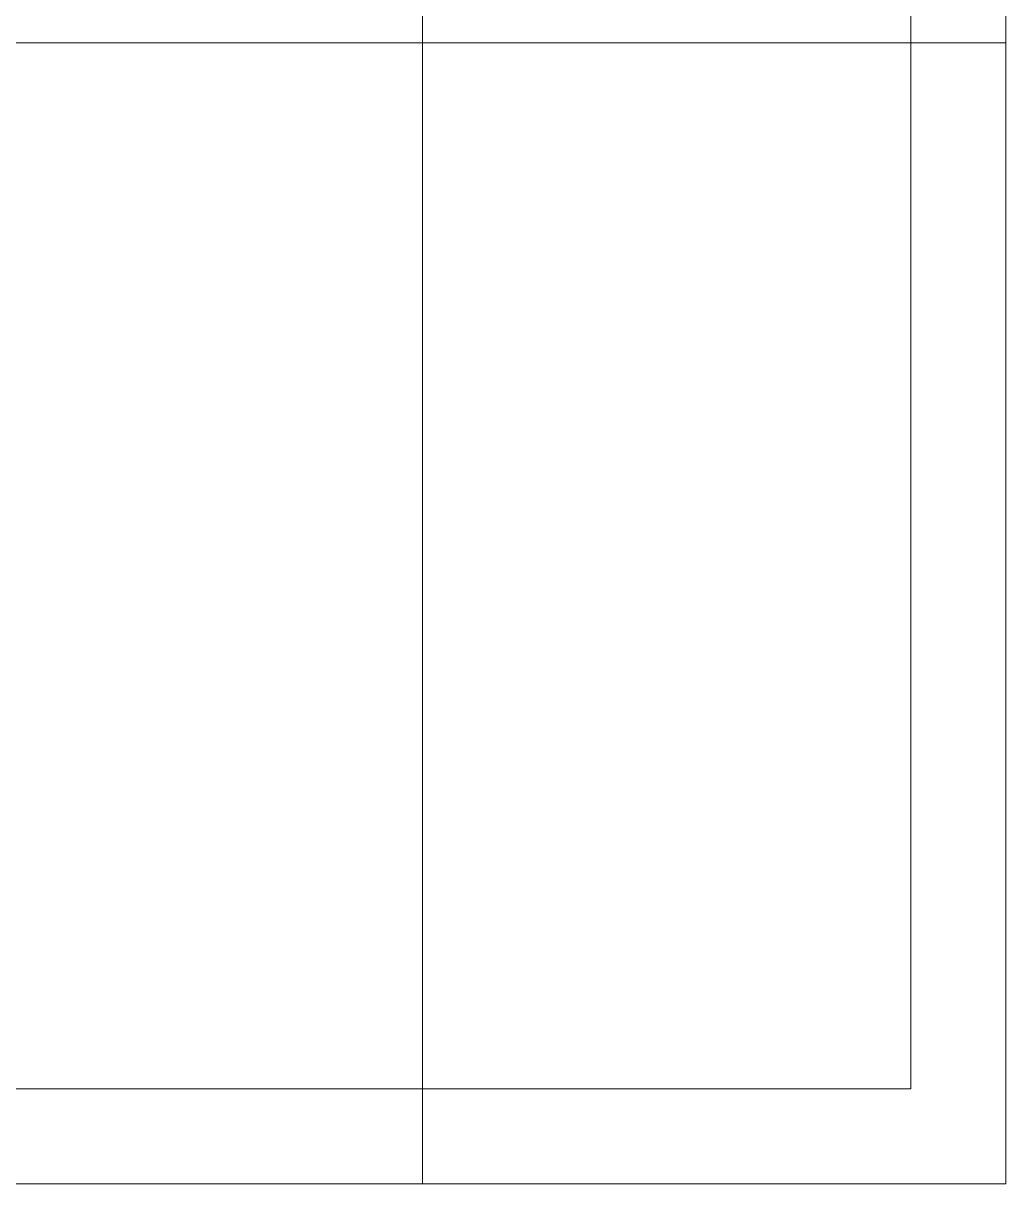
# Model space of a CAD drawing. Header units: millimetres. Extents: x 27531 to 32481, y 14140 to 19587.
# Drawn here: x 28128.1 to 28154, y 15107.87 to 15138.45 of the extents above; entities that cross this region are included whole.
import ezdxf

# ---------------------------------------------------------------- set-up
doc = ezdxf.new("R2010")
doc.units = ezdxf.units.MM
doc.header["$LTSCALE"] = 3
doc.layers.add('Warstwa 1', color=7, linetype='Continuous')

# ---------------------------------------------------------------- blocks, each defined once
blk = doc.blocks.new('qew')
at = {"layer": 'Warstwa 1', "color": 7, "lineweight": 18}
for points in [[(34179.5116, 16795.2417), (34179.5116, 16788.8917)], [(34179.5116, 16795.2417), (34179.5116, 16788.8917)], [(34179.5116, 16795.2417), (34179.5116, 16788.8917)], [(34179.5116, 16795.2417), (34179.5116, 16788.8917)], [(34181.4605, 16788.8917), (34181.4605, 16795.2417)], [(34181.4605, 16788.8917), (34181.4605, 16795.2417)], [(34181.4605, 16795.2417), (34181.4605, 16788.8917)], [(34181.4605, 16795.2417), (34181.4605, 16788.8917)], [(34181.143, 16794.9242), (34181.143, 16789.2092)], [(34181.143, 16794.9242), (34181.143, 16789.2092)], [(34181.143, 16794.9242), (34181.143, 16789.2092)], [(34181.143, 16794.9242), (34181.143, 16789.2092)], [(34175.1105, 16792.7017), (34181.4605, 16792.7017)], [(34175.1105, 16792.7017), (34181.4605, 16792.7017)], [(34175.428, 16792.7017), (34181.143, 16792.7017)], [(34175.428, 16792.7017), (34181.143, 16792.7017)], [(34181.143, 16789.2092), (34175.428, 16789.2092)], [(34181.143, 16789.2092), (34175.428, 16789.2092)], [(34181.143, 16789.2092), (34175.428, 16789.2092)], [(34181.143, 16789.2092), (34175.428, 16789.2092)], [(34181.143, 16789.2092), (34181.143, 16789.2092)], [(34181.143, 16789.2092), (34181.143, 16789.2092)], [(34181.4605, 16788.8917), (34175.1105, 16788.8917)], [(34181.4605, 16788.8917), (34175.1105, 16788.8917)], [(34181.4605, 16788.8917), (34181.4605, 16788.8917)], [(34181.4605, 16788.8917), (34181.4605, 16788.8917)], [(34181.4605, 16788.8917), (34181.4605, 16788.8917)], [(34181.4605, 16788.8917), (34181.4605, 16788.8917)]]:
    blk.add_lwpolyline(points, dxfattribs=at)
for points in [[(34181.4605, 16788.8917), (34181.4605, 16791.0083), (34181.4605, 16793.125), (34181.4605, 16795.2417)], [(34181.4605, 16788.8917), (34181.4605, 16791.0083), (34181.4605, 16793.125), (34181.4605, 16795.2417)], [(34181.4605, 16788.8917), (34181.4605, 16791.0083), (34181.4605, 16793.125), (34181.4605, 16795.2417)], [(34181.4605, 16788.8917), (34181.4605, 16791.0083), (34181.4605, 16793.125), (34181.4605, 16795.2417)], [(34175.1105, 16788.8917), (34177.2272, 16788.8917), (34179.3439, 16788.8917), (34181.4605, 16788.8917)], [(34175.1105, 16788.8917), (34177.2272, 16788.8917), (34179.3439, 16788.8917), (34181.4605, 16788.8917)], [(34175.1105, 16788.8917), (34177.2272, 16788.8917), (34179.3439, 16788.8917), (34181.4605, 16788.8917)], [(34175.1105, 16788.8917), (34177.2272, 16788.8917), (34179.3439, 16788.8917), (34181.4605, 16788.8917)], [(34175.1105, 16788.8917), (34177.2272, 16788.8917), (34179.3439, 16788.8917), (34181.4605, 16788.8917)], [(34175.1105, 16788.8917), (34177.2272, 16788.8917), (34179.3439, 16788.8917), (34181.4605, 16788.8917)]]:
    blk.add_open_spline(points, degree=3, dxfattribs=at)
for points, knots in [([(34181.143, 16792.7017), (34181.143, 16792.7017), (34181.143, 16792.6974), (34181.143, 16792.6884), (34181.143, 16792.679), (34181.143, 16792.668), (34181.143, 16792.6495), (34181.143, 16792.631), (34181.143, 16792.6138), (34181.143, 16792.587), (34181.143, 16792.5607), (34181.143, 16792.5371), (34181.143, 16792.5038), (34181.143, 16792.4712), (34181.143, 16792.4415), (34181.143, 16792.4035), (34181.143, 16792.3662), (34181.143, 16792.3314), (34181.143, 16792.2903), (34181.143, 16792.2501), (34181.143, 16792.2112), (34181.143, 16792.1688), (34181.143, 16792.1273), (34181.143, 16792.086), (34181.143, 16792.0439), (34181.143, 16792.001), (34181.143, 16791.9572), (34181.143, 16791.9155), (34181.143, 16791.8748), (34181.143, 16791.8321), (34181.143, 16791.7942), (34181.143, 16791.7572), (34181.143, 16791.7173), (34181.143, 16791.6846), (34181.143, 16791.6526), (34181.143, 16791.6176), (34181.143, 16791.591), (34181.143, 16791.5651), (34181.143, 16791.5365), (34181.143, 16791.5169), (34181.143, 16791.4976), (34181.143, 16791.4772), (34181.143, 16791.4649), (34181.143, 16791.4526), (34181.143, 16791.4417), (34181.143, 16791.4368), (34181.143, 16791.4316), (34181.143, 16791.4304), (34181.143, 16791.4333), (34181.143, 16791.4365), (34181.143, 16791.4433), (34181.143, 16791.4555), (34181.143, 16791.4682), (34181.143, 16791.4814), (34181.143, 16791.5029), (34181.143, 16791.5243), (34181.143, 16791.5437), (34181.143, 16791.573), (34181.143, 16791.6016), (34181.143, 16791.6274), (34181.143, 16791.6626), (34181.143, 16791.6969), (34181.143, 16791.7285), (34181.143, 16791.7678), (34181.143, 16791.8063), (34181.143, 16791.8427), (34181.143, 16791.8844), (34181.143, 16791.9253), (34181.143, 16791.9651), (34181.143, 16792.0076), (34181.143, 16792.0496), (34181.143, 16792.0918), (34181.143, 16792.1338), (34181.143, 16792.1761), (34181.143, 16792.2198), (34181.143, 16792.2603), (34181.143, 16792.2999), (34181.143, 16792.3419), (34181.143, 16792.3781), (34181.143, 16792.4136), (34181.143, 16792.452), (34181.143, 16792.4827), (34181.143, 16792.5127), (34181.143, 16792.5457), (34181.143, 16792.57), (34181.143, 16792.5937), (34181.143, 16792.6196), (34181.143, 16792.6368), (34181.143, 16792.6537), (34181.143, 16792.671), (34181.143, 16792.6808), (34181.143, 16792.6907), (34181.143, 16792.6982), (34181.143, 16792.7005), (34181.143, 16792.7013), (34181.143, 16792.7017), (34181.143, 16792.7017)], [0, 0, 0, 0, 1, 1, 1, 2, 2, 2, 3, 3, 3, 4, 4, 4, 5, 5, 5, 6, 6, 6, 7, 7, 7, 8, 8, 8, 9, 9, 9, 10, 10, 10, 11, 11, 11, 12, 12, 12, 13, 13, 13, 14, 14, 14, 15, 15, 15, 16, 16, 16, 17, 17, 17, 18, 18, 18, 19, 19, 19, 20, 20, 20, 21, 21, 21, 22, 22, 22, 23, 23, 23, 24, 24, 24, 25, 25, 25, 26, 26, 26, 27, 27, 27, 28, 28, 28, 29, 29, 29, 30, 30, 30, 31, 31, 31, 32, 32, 32, 32]), ([(34181.143, 16792.7017), (34181.143, 16792.7017), (34181.143, 16792.6974), (34181.143, 16792.6884), (34181.143, 16792.679), (34181.143, 16792.668), (34181.143, 16792.6495), (34181.143, 16792.631), (34181.143, 16792.6138), (34181.143, 16792.587), (34181.143, 16792.5607), (34181.143, 16792.5371), (34181.143, 16792.5038), (34181.143, 16792.4712), (34181.143, 16792.4415), (34181.143, 16792.4035), (34181.143, 16792.3662), (34181.143, 16792.3314), (34181.143, 16792.2903), (34181.143, 16792.2501), (34181.143, 16792.2112), (34181.143, 16792.1688), (34181.143, 16792.1273), (34181.143, 16792.086), (34181.143, 16792.0439), (34181.143, 16792.001), (34181.143, 16791.9572), (34181.143, 16791.9155), (34181.143, 16791.8748), (34181.143, 16791.8321), (34181.143, 16791.7942), (34181.143, 16791.7572), (34181.143, 16791.7173), (34181.143, 16791.6846), (34181.143, 16791.6526), (34181.143, 16791.6176), (34181.143, 16791.591), (34181.143, 16791.5651), (34181.143, 16791.5365), (34181.143, 16791.5169), (34181.143, 16791.4976), (34181.143, 16791.4772), (34181.143, 16791.4649), (34181.143, 16791.4526), (34181.143, 16791.4417), (34181.143, 16791.4368), (34181.143, 16791.4316), (34181.143, 16791.4304), (34181.143, 16791.4333), (34181.143, 16791.4365), (34181.143, 16791.4433), (34181.143, 16791.4555), (34181.143, 16791.4682), (34181.143, 16791.4814), (34181.143, 16791.5029), (34181.143, 16791.5243), (34181.143, 16791.5437), (34181.143, 16791.573), (34181.143, 16791.6016), (34181.143, 16791.6274), (34181.143, 16791.6626), (34181.143, 16791.6969), (34181.143, 16791.7285), (34181.143, 16791.7678), (34181.143, 16791.8063), (34181.143, 16791.8427), (34181.143, 16791.8844), (34181.143, 16791.9253), (34181.143, 16791.9651), (34181.143, 16792.0076), (34181.143, 16792.0496), (34181.143, 16792.0918), (34181.143, 16792.1338), (34181.143, 16792.1761), (34181.143, 16792.2198), (34181.143, 16792.2603), (34181.143, 16792.2999), (34181.143, 16792.3419), (34181.143, 16792.3781), (34181.143, 16792.4136), (34181.143, 16792.452), (34181.143, 16792.4827), (34181.143, 16792.5127), (34181.143, 16792.5457), (34181.143, 16792.57), (34181.143, 16792.5937), (34181.143, 16792.6196), (34181.143, 16792.6368), (34181.143, 16792.6537), (34181.143, 16792.671), (34181.143, 16792.6808), (34181.143, 16792.6907), (34181.143, 16792.6982), (34181.143, 16792.7005), (34181.143, 16792.7013), (34181.143, 16792.7017), (34181.143, 16792.7017)], [0, 0, 0, 0, 1, 1, 1, 2, 2, 2, 3, 3, 3, 4, 4, 4, 5, 5, 5, 6, 6, 6, 7, 7, 7, 8, 8, 8, 9, 9, 9, 10, 10, 10, 11, 11, 11, 12, 12, 12, 13, 13, 13, 14, 14, 14, 15, 15, 15, 16, 16, 16, 17, 17, 17, 18, 18, 18, 19, 19, 19, 20, 20, 20, 21, 21, 21, 22, 22, 22, 23, 23, 23, 24, 24, 24, 25, 25, 25, 26, 26, 26, 27, 27, 27, 28, 28, 28, 29, 29, 29, 30, 30, 30, 31, 31, 31, 32, 32, 32, 32]), ([(34181.4605, 16792.7017), (34181.4605, 16792.7017), (34181.4605, 16792.7017), (34181.4605, 16792.7005), (34181.4605, 16792.6994), (34181.4605, 16792.6974), (34181.4605, 16792.6946), (34181.4605, 16792.691), (34181.4605, 16792.6894), (34181.4605, 16792.6836), (34181.4605, 16792.6783), (34181.4605, 16792.675), (34181.4605, 16792.6677), (34181.4605, 16792.6608), (34181.4605, 16792.6557), (34181.4605, 16792.6471), (34181.4605, 16792.6386), (34181.4605, 16792.6319), (34181.4605, 16792.6218), (34181.4605, 16792.6119), (34181.4605, 16792.6035), (34181.4605, 16792.5921), (34181.4605, 16792.5808), (34181.4605, 16792.571), (34181.4605, 16792.5583), (34181.4605, 16792.5457), (34181.4605, 16792.5345), (34181.4605, 16792.5206), (34181.4605, 16792.5069), (34181.4605, 16792.4943), (34181.4605, 16792.4794), (34181.4605, 16792.4646), (34181.4605, 16792.4508), (34181.4605, 16792.4349), (34181.4605, 16792.4192), (34181.4605, 16792.4043), (34181.4605, 16792.3876), (34181.4605, 16792.371), (34181.4605, 16792.3552), (34181.4605, 16792.3378), (34181.4605, 16792.3206), (34181.4605, 16792.3039), (34181.4605, 16792.286), (34181.4605, 16792.2682), (34181.4605, 16792.2508), (34181.4605, 16792.2325), (34181.4605, 16792.2142), (34181.4605, 16792.1963), (34181.4605, 16792.1777), (34181.4605, 16792.1592), (34181.4605, 16792.1409), (34181.4605, 16792.1221), (34181.4605, 16792.1035), (34181.4605, 16792.0849), (34181.4605, 16792.0662), (34181.4605, 16792.0472), (34181.4605, 16792.0282), (34181.4605, 16792.0093), (34181.4605, 16791.9905), (34181.4605, 16791.9715), (34181.4605, 16791.9529), (34181.4605, 16791.9344), (34181.4605, 16791.9156), (34181.4605, 16791.8975), (34181.4605, 16791.8795), (34181.4605, 16791.861), (34181.4605, 16791.8435), (34181.4605, 16791.8261), (34181.4605, 16791.8081), (34181.4605, 16791.7913), (34181.4605, 16791.7747), (34181.4605, 16791.7573), (34181.4605, 16791.7414), (34181.4605, 16791.7257), (34181.4605, 16791.709), (34181.4605, 16791.6942), (34181.4605, 16791.6794), (34181.4605, 16791.6636), (34181.4605, 16791.6499), (34181.4605, 16791.6362), (34181.4605, 16791.6215), (34181.4605, 16791.609), (34181.4605, 16791.5965), (34181.4605, 16791.5829), (34181.4605, 16791.5717), (34181.4605, 16791.5606), (34181.4605, 16791.5482), (34181.4605, 16791.5383), (34181.4605, 16791.5286), (34181.4605, 16791.5176), (34181.4605, 16791.5092), (34181.4605, 16791.501), (34181.4605, 16791.4914), (34181.4605, 16791.4845), (34181.4605, 16791.4778), (34181.4605, 16791.4697), (34181.4605, 16791.4643), (34181.4605, 16791.4592), (34181.4605, 16791.4527), (34181.4605, 16791.449), (34181.4605, 16791.4454), (34181.4605, 16791.4406), (34181.4605, 16791.4384), (34181.4605, 16791.4364), (34181.4605, 16791.4335), (34181.4605, 16791.4327), (34181.4605, 16791.4322), (34181.4605, 16791.4317), (34181.4605, 16791.432), (34181.4605, 16791.4324), (34181.4605, 16791.4331), (34181.4605, 16791.4343), (34181.4605, 16791.4368), (34181.4605, 16791.437), (34181.4605, 16791.442), (34181.4605, 16791.4462), (34181.4605, 16791.4484), (34181.4605, 16791.4547), (34181.4605, 16791.4605), (34181.4605, 16791.4645), (34181.4605, 16791.4723), (34181.4605, 16791.4797), (34181.4605, 16791.4854), (34181.4605, 16791.4946), (34181.4605, 16791.5035), (34181.4605, 16791.5108), (34181.4605, 16791.5214), (34181.4605, 16791.5318), (34181.4605, 16791.5407), (34181.4605, 16791.5526), (34181.4605, 16791.5643), (34181.4605, 16791.5746), (34181.4605, 16791.5877), (34181.4605, 16791.6007), (34181.4605, 16791.6124), (34181.4605, 16791.6267), (34181.4605, 16791.6408), (34181.4605, 16791.6538), (34181.4605, 16791.6691), (34181.4605, 16791.6843), (34181.4605, 16791.6984), (34181.4605, 16791.7146), (34181.4605, 16791.7306), (34181.4605, 16791.7458), (34181.4605, 16791.7628), (34181.4605, 16791.7796), (34181.4605, 16791.7957), (34181.4605, 16791.8133), (34181.4605, 16791.8308), (34181.4605, 16791.8477), (34181.4605, 16791.8658), (34181.4605, 16791.8838), (34181.4605, 16791.9014), (34181.4605, 16791.9198), (34181.4605, 16791.9382), (34181.4605, 16791.9562), (34181.4605, 16791.9749), (34181.4605, 16791.9935), (34181.4605, 16792.0119), (34181.4605, 16792.0306), (34181.4605, 16792.0493), (34181.4605, 16792.068), (34181.4605, 16792.0867), (34181.4605, 16792.1057), (34181.4605, 16792.1247), (34181.4605, 16792.1435), (34181.4605, 16792.1622), (34181.4605, 16792.1812), (34181.4605, 16792.1996), (34181.4605, 16792.2179), (34181.4605, 16792.2367), (34181.4605, 16792.2546), (34181.4605, 16792.2724), (34181.4605, 16792.2908), (34181.4605, 16792.308), (34181.4605, 16792.3251), (34181.4605, 16792.343), (34181.4605, 16792.3594), (34181.4605, 16792.3758), (34181.4605, 16792.393), (34181.4605, 16792.4085), (34181.4605, 16792.4239), (34181.4605, 16792.4403), (34181.4605, 16792.4548), (34181.4605, 16792.4692), (34181.4605, 16792.4846), (34181.4605, 16792.4979), (34181.4605, 16792.5112), (34181.4605, 16792.5255), (34181.4605, 16792.5376), (34181.4605, 16792.5496), (34181.4605, 16792.5628), (34181.4605, 16792.5736), (34181.4605, 16792.5842), (34181.4605, 16792.5962), (34181.4605, 16792.6055), (34181.4605, 16792.6147), (34181.4605, 16792.6253), (34181.4605, 16792.6331), (34181.4605, 16792.6408), (34181.4605, 16792.6499), (34181.4605, 16792.6563), (34181.4605, 16792.6625), (34181.4605, 16792.67), (34181.4605, 16792.6748), (34181.4605, 16792.6794), (34181.4605, 16792.6854), (34181.4605, 16792.6886), (34181.4605, 16792.6916), (34181.4605, 16792.6958), (34181.4605, 16792.6975), (34181.4605, 16792.6988), (34181.4605, 16792.7011), (34181.4605, 16792.7015), (34181.4605, 16792.7016), (34181.4605, 16792.7017), (34181.4605, 16792.7017)], [0, 0, 0, 0, 1, 1, 1, 2, 2, 2, 3, 3, 3, 4, 4, 4, 5, 5, 5, 6, 6, 6, 7, 7, 7, 8, 8, 8, 9, 9, 9, 10, 10, 10, 11, 11, 11, 12, 12, 12, 13, 13, 13, 14, 14, 14, 15, 15, 15, 16, 16, 16, 17, 17, 17, 18, 18, 18, 19, 19, 19, 20, 20, 20, 21, 21, 21, 22, 22, 22, 23, 23, 23, 24, 24, 24, 25, 25, 25, 26, 26, 26, 27, 27, 27, 28, 28, 28, 29, 29, 29, 30, 30, 30, 31, 31, 31, 32, 32, 32, 33, 33, 33, 34, 34, 34, 35, 35, 35, 36, 36, 36, 37, 37, 37, 38, 38, 38, 39, 39, 39, 40, 40, 40, 41, 41, 41, 42, 42, 42, 43, 43, 43, 44, 44, 44, 45, 45, 45, 46, 46, 46, 47, 47, 47, 48, 48, 48, 49, 49, 49, 50, 50, 50, 51, 51, 51, 52, 52, 52, 53, 53, 53, 54, 54, 54, 55, 55, 55, 56, 56, 56, 57, 57, 57, 58, 58, 58, 59, 59, 59, 60, 60, 60, 61, 61, 61, 62, 62, 62, 63, 63, 63, 64, 64, 64, 65, 65, 65, 66, 66, 66, 67, 67, 67, 68, 68, 68, 69, 69, 69, 70, 70, 70, 71, 71, 71, 72, 72, 72, 72]), ([(34181.4605, 16792.7017), (34181.4605, 16792.7017), (34181.4605, 16792.7017), (34181.4605, 16792.7005), (34181.4605, 16792.6994), (34181.4605, 16792.6974), (34181.4605, 16792.6946), (34181.4605, 16792.691), (34181.4605, 16792.6894), (34181.4605, 16792.6836), (34181.4605, 16792.6783), (34181.4605, 16792.675), (34181.4605, 16792.6677), (34181.4605, 16792.6608), (34181.4605, 16792.6557), (34181.4605, 16792.6471), (34181.4605, 16792.6386), (34181.4605, 16792.6319), (34181.4605, 16792.6218), (34181.4605, 16792.6119), (34181.4605, 16792.6035), (34181.4605, 16792.5921), (34181.4605, 16792.5808), (34181.4605, 16792.571), (34181.4605, 16792.5583), (34181.4605, 16792.5457), (34181.4605, 16792.5345), (34181.4605, 16792.5206), (34181.4605, 16792.5069), (34181.4605, 16792.4943), (34181.4605, 16792.4794), (34181.4605, 16792.4646), (34181.4605, 16792.4508), (34181.4605, 16792.4349), (34181.4605, 16792.4192), (34181.4605, 16792.4043), (34181.4605, 16792.3876), (34181.4605, 16792.371), (34181.4605, 16792.3552), (34181.4605, 16792.3378), (34181.4605, 16792.3206), (34181.4605, 16792.3039), (34181.4605, 16792.286), (34181.4605, 16792.2682), (34181.4605, 16792.2508), (34181.4605, 16792.2325), (34181.4605, 16792.2142), (34181.4605, 16792.1963), (34181.4605, 16792.1777), (34181.4605, 16792.1592), (34181.4605, 16792.1409), (34181.4605, 16792.1221), (34181.4605, 16792.1035), (34181.4605, 16792.0849), (34181.4605, 16792.0662), (34181.4605, 16792.0472), (34181.4605, 16792.0282), (34181.4605, 16792.0093), (34181.4605, 16791.9905), (34181.4605, 16791.9715), (34181.4605, 16791.9529), (34181.4605, 16791.9344), (34181.4605, 16791.9156), (34181.4605, 16791.8975), (34181.4605, 16791.8795), (34181.4605, 16791.861), (34181.4605, 16791.8435), (34181.4605, 16791.8261), (34181.4605, 16791.8081), (34181.4605, 16791.7913), (34181.4605, 16791.7747), (34181.4605, 16791.7573), (34181.4605, 16791.7414), (34181.4605, 16791.7257), (34181.4605, 16791.709), (34181.4605, 16791.6942), (34181.4605, 16791.6794), (34181.4605, 16791.6636), (34181.4605, 16791.6499), (34181.4605, 16791.6362), (34181.4605, 16791.6215), (34181.4605, 16791.609), (34181.4605, 16791.5965), (34181.4605, 16791.5829), (34181.4605, 16791.5717), (34181.4605, 16791.5606), (34181.4605, 16791.5482), (34181.4605, 16791.5383), (34181.4605, 16791.5286), (34181.4605, 16791.5176), (34181.4605, 16791.5092), (34181.4605, 16791.501), (34181.4605, 16791.4914), (34181.4605, 16791.4845), (34181.4605, 16791.4778), (34181.4605, 16791.4697), (34181.4605, 16791.4643), (34181.4605, 16791.4592), (34181.4605, 16791.4527), (34181.4605, 16791.449), (34181.4605, 16791.4454), (34181.4605, 16791.4406), (34181.4605, 16791.4384), (34181.4605, 16791.4364), (34181.4605, 16791.4335), (34181.4605, 16791.4327), (34181.4605, 16791.4322), (34181.4605, 16791.4317), (34181.4605, 16791.432), (34181.4605, 16791.4324), (34181.4605, 16791.4331), (34181.4605, 16791.4343), (34181.4605, 16791.4368), (34181.4605, 16791.437), (34181.4605, 16791.442), (34181.4605, 16791.4462), (34181.4605, 16791.4484), (34181.4605, 16791.4547), (34181.4605, 16791.4605), (34181.4605, 16791.4645), (34181.4605, 16791.4723), (34181.4605, 16791.4797), (34181.4605, 16791.4854), (34181.4605, 16791.4946), (34181.4605, 16791.5035), (34181.4605, 16791.5108), (34181.4605, 16791.5214), (34181.4605, 16791.5318), (34181.4605, 16791.5407), (34181.4605, 16791.5526), (34181.4605, 16791.5643), (34181.4605, 16791.5746), (34181.4605, 16791.5877), (34181.4605, 16791.6007), (34181.4605, 16791.6124), (34181.4605, 16791.6267), (34181.4605, 16791.6408), (34181.4605, 16791.6538), (34181.4605, 16791.6691), (34181.4605, 16791.6843), (34181.4605, 16791.6984), (34181.4605, 16791.7146), (34181.4605, 16791.7306), (34181.4605, 16791.7458), (34181.4605, 16791.7628), (34181.4605, 16791.7796), (34181.4605, 16791.7957), (34181.4605, 16791.8133), (34181.4605, 16791.8308), (34181.4605, 16791.8477), (34181.4605, 16791.8658), (34181.4605, 16791.8838), (34181.4605, 16791.9014), (34181.4605, 16791.9198), (34181.4605, 16791.9382), (34181.4605, 16791.9562), (34181.4605, 16791.9749), (34181.4605, 16791.9935), (34181.4605, 16792.0119), (34181.4605, 16792.0306), (34181.4605, 16792.0493), (34181.4605, 16792.068), (34181.4605, 16792.0867), (34181.4605, 16792.1057), (34181.4605, 16792.1247), (34181.4605, 16792.1435), (34181.4605, 16792.1622), (34181.4605, 16792.1812), (34181.4605, 16792.1996), (34181.4605, 16792.2179), (34181.4605, 16792.2367), (34181.4605, 16792.2546), (34181.4605, 16792.2724), (34181.4605, 16792.2908), (34181.4605, 16792.308), (34181.4605, 16792.3251), (34181.4605, 16792.343), (34181.4605, 16792.3594), (34181.4605, 16792.3758), (34181.4605, 16792.393), (34181.4605, 16792.4085), (34181.4605, 16792.4239), (34181.4605, 16792.4403), (34181.4605, 16792.4548), (34181.4605, 16792.4692), (34181.4605, 16792.4846), (34181.4605, 16792.4979), (34181.4605, 16792.5112), (34181.4605, 16792.5255), (34181.4605, 16792.5376), (34181.4605, 16792.5496), (34181.4605, 16792.5628), (34181.4605, 16792.5736), (34181.4605, 16792.5842), (34181.4605, 16792.5962), (34181.4605, 16792.6055), (34181.4605, 16792.6147), (34181.4605, 16792.6253), (34181.4605, 16792.6331), (34181.4605, 16792.6408), (34181.4605, 16792.6499), (34181.4605, 16792.6563), (34181.4605, 16792.6625), (34181.4605, 16792.67), (34181.4605, 16792.6748), (34181.4605, 16792.6794), (34181.4605, 16792.6854), (34181.4605, 16792.6886), (34181.4605, 16792.6916), (34181.4605, 16792.6958), (34181.4605, 16792.6975), (34181.4605, 16792.6988), (34181.4605, 16792.7011), (34181.4605, 16792.7015), (34181.4605, 16792.7016), (34181.4605, 16792.7017), (34181.4605, 16792.7017)], [0, 0, 0, 0, 1, 1, 1, 2, 2, 2, 3, 3, 3, 4, 4, 4, 5, 5, 5, 6, 6, 6, 7, 7, 7, 8, 8, 8, 9, 9, 9, 10, 10, 10, 11, 11, 11, 12, 12, 12, 13, 13, 13, 14, 14, 14, 15, 15, 15, 16, 16, 16, 17, 17, 17, 18, 18, 18, 19, 19, 19, 20, 20, 20, 21, 21, 21, 22, 22, 22, 23, 23, 23, 24, 24, 24, 25, 25, 25, 26, 26, 26, 27, 27, 27, 28, 28, 28, 29, 29, 29, 30, 30, 30, 31, 31, 31, 32, 32, 32, 33, 33, 33, 34, 34, 34, 35, 35, 35, 36, 36, 36, 37, 37, 37, 38, 38, 38, 39, 39, 39, 40, 40, 40, 41, 41, 41, 42, 42, 42, 43, 43, 43, 44, 44, 44, 45, 45, 45, 46, 46, 46, 47, 47, 47, 48, 48, 48, 49, 49, 49, 50, 50, 50, 51, 51, 51, 52, 52, 52, 53, 53, 53, 54, 54, 54, 55, 55, 55, 56, 56, 56, 57, 57, 57, 58, 58, 58, 59, 59, 59, 60, 60, 60, 61, 61, 61, 62, 62, 62, 63, 63, 63, 64, 64, 64, 65, 65, 65, 66, 66, 66, 67, 67, 67, 68, 68, 68, 69, 69, 69, 70, 70, 70, 71, 71, 71, 72, 72, 72, 72]), ([(34179.5116, 16788.8917), (34179.5116, 16788.8917), (34179.5116, 16788.8917), (34179.5104, 16788.8917), (34179.5093, 16788.8917), (34179.5073, 16788.8917), (34179.5045, 16788.8917), (34179.5009, 16788.8917), (34179.4993, 16788.8917), (34179.4935, 16788.8917), (34179.4882, 16788.8917), (34179.4849, 16788.8917), (34179.4776, 16788.8917), (34179.4707, 16788.8917), (34179.4656, 16788.8917), (34179.457, 16788.8917), (34179.4485, 16788.8917), (34179.4417, 16788.8917), (34179.4317, 16788.8917), (34179.4218, 16788.8917), (34179.4134, 16788.8917), (34179.402, 16788.8917), (34179.3907, 16788.8917), (34179.3809, 16788.8917), (34179.3682, 16788.8917), (34179.3556, 16788.8917), (34179.3444, 16788.8917), (34179.3305, 16788.8917), (34179.3168, 16788.8917), (34179.3042, 16788.8917), (34179.2893, 16788.8917), (34179.2745, 16788.8917), (34179.2607, 16788.8917), (34179.2448, 16788.8917), (34179.2291, 16788.8917), (34179.2142, 16788.8917), (34179.1975, 16788.8917), (34179.1809, 16788.8917), (34179.1651, 16788.8917), (34179.1477, 16788.8917), (34179.1305, 16788.8917), (34179.1138, 16788.8917), (34179.0959, 16788.8917), (34179.0781, 16788.8917), (34179.0607, 16788.8917), (34179.0424, 16788.8917), (34179.0241, 16788.8917), (34179.0062, 16788.8917), (34178.9876, 16788.8917), (34178.9691, 16788.8917), (34178.9508, 16788.8917), (34178.9321, 16788.8917), (34178.9134, 16788.8917), (34178.8948, 16788.8917), (34178.8761, 16788.8917), (34178.8571, 16788.8917), (34178.8381, 16788.8917), (34178.8192, 16788.8917), (34178.8004, 16788.8917), (34178.7814, 16788.8917), (34178.7628, 16788.8917), (34178.7443, 16788.8917), (34178.7255, 16788.8917), (34178.7074, 16788.8917), (34178.6894, 16788.8917), (34178.6709, 16788.8917), (34178.6534, 16788.8917), (34178.636, 16788.8917), (34178.618, 16788.8917), (34178.6013, 16788.8917), (34178.5846, 16788.8917), (34178.5672, 16788.8917), (34178.5513, 16788.8917), (34178.5356, 16788.8917), (34178.5189, 16788.8917), (34178.5041, 16788.8917), (34178.4893, 16788.8917), (34178.4736, 16788.8917), (34178.4598, 16788.8917), (34178.4461, 16788.8917), (34178.4314, 16788.8917), (34178.4189, 16788.8917), (34178.4065, 16788.8917), (34178.3928, 16788.8917), (34178.3816, 16788.8917), (34178.3705, 16788.8917), (34178.3581, 16788.8917), (34178.3482, 16788.8917), (34178.3385, 16788.8917), (34178.3275, 16788.8917), (34178.3191, 16788.8917), (34178.3109, 16788.8917), (34178.3013, 16788.8917), (34178.2944, 16788.8917), (34178.2877, 16788.8917), (34178.2796, 16788.8917), (34178.2743, 16788.8917), (34178.2691, 16788.8917), (34178.2626, 16788.8917), (34178.2589, 16788.8917), (34178.2553, 16788.8917), (34178.2505, 16788.8917), (34178.2483, 16788.8917), (34178.2464, 16788.8917), (34178.2434, 16788.8917), (34178.2426, 16788.8917), (34178.2421, 16788.8917), (34178.2416, 16788.8917), (34178.2419, 16788.8917), (34178.2423, 16788.8917), (34178.243, 16788.8917), (34178.2442, 16788.8917), (34178.2467, 16788.8917), (34178.2469, 16788.8917), (34178.2519, 16788.8917), (34178.2561, 16788.8917), (34178.2583, 16788.8917), (34178.2646, 16788.8917), (34178.2704, 16788.8917), (34178.2744, 16788.8917), (34178.2822, 16788.8917), (34178.2896, 16788.8917), (34178.2953, 16788.8917), (34178.3045, 16788.8917), (34178.3134, 16788.8917), (34178.3207, 16788.8917), (34178.3313, 16788.8917), (34178.3417, 16788.8917), (34178.3506, 16788.8917), (34178.3625, 16788.8917), (34178.3742, 16788.8917), (34178.3845, 16788.8917), (34178.3976, 16788.8917), (34178.4106, 16788.8917), (34178.4223, 16788.8917), (34178.4366, 16788.8917), (34178.4507, 16788.8917), (34178.4637, 16788.8917), (34178.479, 16788.8917), (34178.4942, 16788.8917), (34178.5083, 16788.8917), (34178.5245, 16788.8917), (34178.5405, 16788.8917), (34178.5557, 16788.8917), (34178.5727, 16788.8917), (34178.5895, 16788.8917), (34178.6056, 16788.8917), (34178.6232, 16788.8917), (34178.6407, 16788.8917), (34178.6576, 16788.8917), (34178.6757, 16788.8917), (34178.6937, 16788.8917), (34178.7113, 16788.8917), (34178.7297, 16788.8917), (34178.7481, 16788.8917), (34178.7661, 16788.8917), (34178.7848, 16788.8917), (34178.8034, 16788.8917), (34178.8218, 16788.8917), (34178.8405, 16788.8917), (34178.8592, 16788.8917), (34178.8779, 16788.8917), (34178.8966, 16788.8917), (34178.9156, 16788.8917), (34178.9346, 16788.8917), (34178.9534, 16788.8917), (34178.9721, 16788.8917), (34178.9911, 16788.8917), (34179.0095, 16788.8917), (34179.0278, 16788.8917), (34179.0466, 16788.8917), (34179.0645, 16788.8917), (34179.0823, 16788.8917), (34179.1007, 16788.8917), (34179.1179, 16788.8917), (34179.135, 16788.8917), (34179.1529, 16788.8917), (34179.1693, 16788.8917), (34179.1857, 16788.8917), (34179.2028, 16788.8917), (34179.2184, 16788.8917), (34179.2338, 16788.8917), (34179.2502, 16788.8917), (34179.2647, 16788.8917), (34179.279, 16788.8917), (34179.2945, 16788.8917), (34179.3078, 16788.8917), (34179.3211, 16788.8917), (34179.3354, 16788.8917), (34179.3475, 16788.8917), (34179.3595, 16788.8917), (34179.3727, 16788.8917), (34179.3835, 16788.8917), (34179.3941, 16788.8917), (34179.406, 16788.8917), (34179.4154, 16788.8917), (34179.4246, 16788.8917), (34179.4352, 16788.8917), (34179.443, 16788.8917), (34179.4507, 16788.8917), (34179.4598, 16788.8917), (34179.4662, 16788.8917), (34179.4724, 16788.8917), (34179.48, 16788.8917), (34179.4847, 16788.8917), (34179.4893, 16788.8917), (34179.4953, 16788.8917), (34179.4985, 16788.8917), (34179.5015, 16788.8917), (34179.5057, 16788.8917), (34179.5074, 16788.8917), (34179.5087, 16788.8917), (34179.511, 16788.8917), (34179.5114, 16788.8917), (34179.5115, 16788.8917), (34179.5116, 16788.8917), (34179.5116, 16788.8917)], [0, 0, 0, 0, 1, 1, 1, 2, 2, 2, 3, 3, 3, 4, 4, 4, 5, 5, 5, 6, 6, 6, 7, 7, 7, 8, 8, 8, 9, 9, 9, 10, 10, 10, 11, 11, 11, 12, 12, 12, 13, 13, 13, 14, 14, 14, 15, 15, 15, 16, 16, 16, 17, 17, 17, 18, 18, 18, 19, 19, 19, 20, 20, 20, 21, 21, 21, 22, 22, 22, 23, 23, 23, 24, 24, 24, 25, 25, 25, 26, 26, 26, 27, 27, 27, 28, 28, 28, 29, 29, 29, 30, 30, 30, 31, 31, 31, 32, 32, 32, 33, 33, 33, 34, 34, 34, 35, 35, 35, 36, 36, 36, 37, 37, 37, 38, 38, 38, 39, 39, 39, 40, 40, 40, 41, 41, 41, 42, 42, 42, 43, 43, 43, 44, 44, 44, 45, 45, 45, 46, 46, 46, 47, 47, 47, 48, 48, 48, 49, 49, 49, 50, 50, 50, 51, 51, 51, 52, 52, 52, 53, 53, 53, 54, 54, 54, 55, 55, 55, 56, 56, 56, 57, 57, 57, 58, 58, 58, 59, 59, 59, 60, 60, 60, 61, 61, 61, 62, 62, 62, 63, 63, 63, 64, 64, 64, 65, 65, 65, 66, 66, 66, 67, 67, 67, 68, 68, 68, 69, 69, 69, 70, 70, 70, 71, 71, 71, 72, 72, 72, 72]), ([(34179.5116, 16788.8917), (34179.5116, 16788.8917), (34179.5116, 16788.8917), (34179.5104, 16788.8917), (34179.5093, 16788.8917), (34179.5073, 16788.8917), (34179.5045, 16788.8917), (34179.5009, 16788.8917), (34179.4993, 16788.8917), (34179.4935, 16788.8917), (34179.4882, 16788.8917), (34179.4849, 16788.8917), (34179.4776, 16788.8917), (34179.4707, 16788.8917), (34179.4656, 16788.8917), (34179.457, 16788.8917), (34179.4485, 16788.8917), (34179.4417, 16788.8917), (34179.4317, 16788.8917), (34179.4218, 16788.8917), (34179.4134, 16788.8917), (34179.402, 16788.8917), (34179.3907, 16788.8917), (34179.3809, 16788.8917), (34179.3682, 16788.8917), (34179.3556, 16788.8917), (34179.3444, 16788.8917), (34179.3305, 16788.8917), (34179.3168, 16788.8917), (34179.3042, 16788.8917), (34179.2893, 16788.8917), (34179.2745, 16788.8917), (34179.2607, 16788.8917), (34179.2448, 16788.8917), (34179.2291, 16788.8917), (34179.2142, 16788.8917), (34179.1975, 16788.8917), (34179.1809, 16788.8917), (34179.1651, 16788.8917), (34179.1477, 16788.8917), (34179.1305, 16788.8917), (34179.1138, 16788.8917), (34179.0959, 16788.8917), (34179.0781, 16788.8917), (34179.0607, 16788.8917), (34179.0424, 16788.8917), (34179.0241, 16788.8917), (34179.0062, 16788.8917), (34178.9876, 16788.8917), (34178.9691, 16788.8917), (34178.9508, 16788.8917), (34178.9321, 16788.8917), (34178.9134, 16788.8917), (34178.8948, 16788.8917), (34178.8761, 16788.8917), (34178.8571, 16788.8917), (34178.8381, 16788.8917), (34178.8192, 16788.8917), (34178.8004, 16788.8917), (34178.7814, 16788.8917), (34178.7628, 16788.8917), (34178.7443, 16788.8917), (34178.7255, 16788.8917), (34178.7074, 16788.8917), (34178.6894, 16788.8917), (34178.6709, 16788.8917), (34178.6534, 16788.8917), (34178.636, 16788.8917), (34178.618, 16788.8917), (34178.6013, 16788.8917), (34178.5846, 16788.8917), (34178.5672, 16788.8917), (34178.5513, 16788.8917), (34178.5356, 16788.8917), (34178.5189, 16788.8917), (34178.5041, 16788.8917), (34178.4893, 16788.8917), (34178.4736, 16788.8917), (34178.4598, 16788.8917), (34178.4461, 16788.8917), (34178.4314, 16788.8917), (34178.4189, 16788.8917), (34178.4065, 16788.8917), (34178.3928, 16788.8917), (34178.3816, 16788.8917), (34178.3705, 16788.8917), (34178.3581, 16788.8917), (34178.3482, 16788.8917), (34178.3385, 16788.8917), (34178.3275, 16788.8917), (34178.3191, 16788.8917), (34178.3109, 16788.8917), (34178.3013, 16788.8917), (34178.2944, 16788.8917), (34178.2877, 16788.8917), (34178.2796, 16788.8917), (34178.2743, 16788.8917), (34178.2691, 16788.8917), (34178.2626, 16788.8917), (34178.2589, 16788.8917), (34178.2553, 16788.8917), (34178.2505, 16788.8917), (34178.2483, 16788.8917), (34178.2464, 16788.8917), (34178.2434, 16788.8917), (34178.2426, 16788.8917), (34178.2421, 16788.8917), (34178.2416, 16788.8917), (34178.2419, 16788.8917), (34178.2423, 16788.8917), (34178.243, 16788.8917), (34178.2442, 16788.8917), (34178.2467, 16788.8917), (34178.2469, 16788.8917), (34178.2519, 16788.8917), (34178.2561, 16788.8917), (34178.2583, 16788.8917), (34178.2646, 16788.8917), (34178.2704, 16788.8917), (34178.2744, 16788.8917), (34178.2822, 16788.8917), (34178.2896, 16788.8917), (34178.2953, 16788.8917), (34178.3045, 16788.8917), (34178.3134, 16788.8917), (34178.3207, 16788.8917), (34178.3313, 16788.8917), (34178.3417, 16788.8917), (34178.3506, 16788.8917), (34178.3625, 16788.8917), (34178.3742, 16788.8917), (34178.3845, 16788.8917), (34178.3976, 16788.8917), (34178.4106, 16788.8917), (34178.4223, 16788.8917), (34178.4366, 16788.8917), (34178.4507, 16788.8917), (34178.4637, 16788.8917), (34178.479, 16788.8917), (34178.4942, 16788.8917), (34178.5083, 16788.8917), (34178.5245, 16788.8917), (34178.5405, 16788.8917), (34178.5557, 16788.8917), (34178.5727, 16788.8917), (34178.5895, 16788.8917), (34178.6056, 16788.8917), (34178.6232, 16788.8917), (34178.6407, 16788.8917), (34178.6576, 16788.8917), (34178.6757, 16788.8917), (34178.6937, 16788.8917), (34178.7113, 16788.8917), (34178.7297, 16788.8917), (34178.7481, 16788.8917), (34178.7661, 16788.8917), (34178.7848, 16788.8917), (34178.8034, 16788.8917), (34178.8218, 16788.8917), (34178.8405, 16788.8917), (34178.8592, 16788.8917), (34178.8779, 16788.8917), (34178.8966, 16788.8917), (34178.9156, 16788.8917), (34178.9346, 16788.8917), (34178.9534, 16788.8917), (34178.9721, 16788.8917), (34178.9911, 16788.8917), (34179.0095, 16788.8917), (34179.0278, 16788.8917), (34179.0466, 16788.8917), (34179.0645, 16788.8917), (34179.0823, 16788.8917), (34179.1007, 16788.8917), (34179.1179, 16788.8917), (34179.135, 16788.8917), (34179.1529, 16788.8917), (34179.1693, 16788.8917), (34179.1857, 16788.8917), (34179.2028, 16788.8917), (34179.2184, 16788.8917), (34179.2338, 16788.8917), (34179.2502, 16788.8917), (34179.2647, 16788.8917), (34179.279, 16788.8917), (34179.2945, 16788.8917), (34179.3078, 16788.8917), (34179.3211, 16788.8917), (34179.3354, 16788.8917), (34179.3475, 16788.8917), (34179.3595, 16788.8917), (34179.3727, 16788.8917), (34179.3835, 16788.8917), (34179.3941, 16788.8917), (34179.406, 16788.8917), (34179.4154, 16788.8917), (34179.4246, 16788.8917), (34179.4352, 16788.8917), (34179.443, 16788.8917), (34179.4507, 16788.8917), (34179.4598, 16788.8917), (34179.4662, 16788.8917), (34179.4724, 16788.8917), (34179.48, 16788.8917), (34179.4847, 16788.8917), (34179.4893, 16788.8917), (34179.4953, 16788.8917), (34179.4985, 16788.8917), (34179.5015, 16788.8917), (34179.5057, 16788.8917), (34179.5074, 16788.8917), (34179.5087, 16788.8917), (34179.511, 16788.8917), (34179.5114, 16788.8917), (34179.5115, 16788.8917), (34179.5116, 16788.8917), (34179.5116, 16788.8917)], [0, 0, 0, 0, 1, 1, 1, 2, 2, 2, 3, 3, 3, 4, 4, 4, 5, 5, 5, 6, 6, 6, 7, 7, 7, 8, 8, 8, 9, 9, 9, 10, 10, 10, 11, 11, 11, 12, 12, 12, 13, 13, 13, 14, 14, 14, 15, 15, 15, 16, 16, 16, 17, 17, 17, 18, 18, 18, 19, 19, 19, 20, 20, 20, 21, 21, 21, 22, 22, 22, 23, 23, 23, 24, 24, 24, 25, 25, 25, 26, 26, 26, 27, 27, 27, 28, 28, 28, 29, 29, 29, 30, 30, 30, 31, 31, 31, 32, 32, 32, 33, 33, 33, 34, 34, 34, 35, 35, 35, 36, 36, 36, 37, 37, 37, 38, 38, 38, 39, 39, 39, 40, 40, 40, 41, 41, 41, 42, 42, 42, 43, 43, 43, 44, 44, 44, 45, 45, 45, 46, 46, 46, 47, 47, 47, 48, 48, 48, 49, 49, 49, 50, 50, 50, 51, 51, 51, 52, 52, 52, 53, 53, 53, 54, 54, 54, 55, 55, 55, 56, 56, 56, 57, 57, 57, 58, 58, 58, 59, 59, 59, 60, 60, 60, 61, 61, 61, 62, 62, 62, 63, 63, 63, 64, 64, 64, 65, 65, 65, 66, 66, 66, 67, 67, 67, 68, 68, 68, 69, 69, 69, 70, 70, 70, 71, 71, 71, 72, 72, 72, 72]), ([(34179.5116, 16788.8917), (34179.5116, 16788.8917), (34179.5116, 16788.8917), (34179.5104, 16788.8917), (34179.5093, 16788.8917), (34179.5073, 16788.8917), (34179.5045, 16788.8917), (34179.5009, 16788.8917), (34179.4993, 16788.8917), (34179.4935, 16788.8917), (34179.4882, 16788.8917), (34179.4849, 16788.8917), (34179.4776, 16788.8917), (34179.4707, 16788.8917), (34179.4656, 16788.8917), (34179.457, 16788.8917), (34179.4485, 16788.8917), (34179.4417, 16788.8917), (34179.4317, 16788.8917), (34179.4218, 16788.8917), (34179.4134, 16788.8917), (34179.402, 16788.8917), (34179.3907, 16788.8917), (34179.3809, 16788.8917), (34179.3682, 16788.8917), (34179.3556, 16788.8917), (34179.3444, 16788.8917), (34179.3305, 16788.8917), (34179.3168, 16788.8917), (34179.3042, 16788.8917), (34179.2893, 16788.8917), (34179.2745, 16788.8917), (34179.2607, 16788.8917), (34179.2448, 16788.8917), (34179.2291, 16788.8917), (34179.2142, 16788.8917), (34179.1975, 16788.8917), (34179.1809, 16788.8917), (34179.1651, 16788.8917), (34179.1477, 16788.8917), (34179.1305, 16788.8917), (34179.1138, 16788.8917), (34179.0959, 16788.8917), (34179.0781, 16788.8917), (34179.0607, 16788.8917), (34179.0424, 16788.8917), (34179.0241, 16788.8917), (34179.0062, 16788.8917), (34178.9876, 16788.8917), (34178.9691, 16788.8917), (34178.9508, 16788.8917), (34178.9321, 16788.8917), (34178.9134, 16788.8917), (34178.8948, 16788.8917), (34178.8761, 16788.8917), (34178.8571, 16788.8917), (34178.8381, 16788.8917), (34178.8192, 16788.8917), (34178.8004, 16788.8917), (34178.7814, 16788.8917), (34178.7628, 16788.8917), (34178.7443, 16788.8917), (34178.7255, 16788.8917), (34178.7074, 16788.8917), (34178.6894, 16788.8917), (34178.6709, 16788.8917), (34178.6534, 16788.8917), (34178.636, 16788.8917), (34178.618, 16788.8917), (34178.6013, 16788.8917), (34178.5846, 16788.8917), (34178.5672, 16788.8917), (34178.5513, 16788.8917), (34178.5356, 16788.8917), (34178.5189, 16788.8917), (34178.5041, 16788.8917), (34178.4893, 16788.8917), (34178.4736, 16788.8917), (34178.4598, 16788.8917), (34178.4461, 16788.8917), (34178.4314, 16788.8917), (34178.4189, 16788.8917), (34178.4065, 16788.8917), (34178.3928, 16788.8917), (34178.3816, 16788.8917), (34178.3705, 16788.8917), (34178.3581, 16788.8917), (34178.3482, 16788.8917), (34178.3385, 16788.8917), (34178.3275, 16788.8917), (34178.3191, 16788.8917), (34178.3109, 16788.8917), (34178.3013, 16788.8917), (34178.2944, 16788.8917), (34178.2877, 16788.8917), (34178.2796, 16788.8917), (34178.2743, 16788.8917), (34178.2691, 16788.8917), (34178.2626, 16788.8917), (34178.2589, 16788.8917), (34178.2553, 16788.8917), (34178.2505, 16788.8917), (34178.2483, 16788.8917), (34178.2464, 16788.8917), (34178.2434, 16788.8917), (34178.2426, 16788.8917), (34178.2421, 16788.8917), (34178.2416, 16788.8917), (34178.2419, 16788.8917), (34178.2423, 16788.8917), (34178.243, 16788.8917), (34178.2442, 16788.8917), (34178.2467, 16788.8917), (34178.2469, 16788.8917), (34178.2519, 16788.8917), (34178.2561, 16788.8917), (34178.2583, 16788.8917), (34178.2646, 16788.8917), (34178.2704, 16788.8917), (34178.2744, 16788.8917), (34178.2822, 16788.8917), (34178.2896, 16788.8917), (34178.2953, 16788.8917), (34178.3045, 16788.8917), (34178.3134, 16788.8917), (34178.3207, 16788.8917), (34178.3313, 16788.8917), (34178.3417, 16788.8917), (34178.3506, 16788.8917), (34178.3625, 16788.8917), (34178.3742, 16788.8917), (34178.3845, 16788.8917), (34178.3976, 16788.8917), (34178.4106, 16788.8917), (34178.4223, 16788.8917), (34178.4366, 16788.8917), (34178.4507, 16788.8917), (34178.4637, 16788.8917), (34178.479, 16788.8917), (34178.4942, 16788.8917), (34178.5083, 16788.8917), (34178.5245, 16788.8917), (34178.5405, 16788.8917), (34178.5557, 16788.8917), (34178.5727, 16788.8917), (34178.5895, 16788.8917), (34178.6056, 16788.8917), (34178.6232, 16788.8917), (34178.6407, 16788.8917), (34178.6576, 16788.8917), (34178.6757, 16788.8917), (34178.6937, 16788.8917), (34178.7113, 16788.8917), (34178.7297, 16788.8917), (34178.7481, 16788.8917), (34178.7661, 16788.8917), (34178.7848, 16788.8917), (34178.8034, 16788.8917), (34178.8218, 16788.8917), (34178.8405, 16788.8917), (34178.8592, 16788.8917), (34178.8779, 16788.8917), (34178.8966, 16788.8917), (34178.9156, 16788.8917), (34178.9346, 16788.8917), (34178.9534, 16788.8917), (34178.9721, 16788.8917), (34178.9911, 16788.8917), (34179.0095, 16788.8917), (34179.0278, 16788.8917), (34179.0466, 16788.8917), (34179.0645, 16788.8917), (34179.0823, 16788.8917), (34179.1007, 16788.8917), (34179.1179, 16788.8917), (34179.135, 16788.8917), (34179.1529, 16788.8917), (34179.1693, 16788.8917), (34179.1857, 16788.8917), (34179.2028, 16788.8917), (34179.2184, 16788.8917), (34179.2338, 16788.8917), (34179.2502, 16788.8917), (34179.2647, 16788.8917), (34179.279, 16788.8917), (34179.2945, 16788.8917), (34179.3078, 16788.8917), (34179.3211, 16788.8917), (34179.3354, 16788.8917), (34179.3475, 16788.8917), (34179.3595, 16788.8917), (34179.3727, 16788.8917), (34179.3835, 16788.8917), (34179.3941, 16788.8917), (34179.406, 16788.8917), (34179.4154, 16788.8917), (34179.4246, 16788.8917), (34179.4352, 16788.8917), (34179.443, 16788.8917), (34179.4507, 16788.8917), (34179.4598, 16788.8917), (34179.4662, 16788.8917), (34179.4724, 16788.8917), (34179.48, 16788.8917), (34179.4847, 16788.8917), (34179.4893, 16788.8917), (34179.4953, 16788.8917), (34179.4985, 16788.8917), (34179.5015, 16788.8917), (34179.5057, 16788.8917), (34179.5074, 16788.8917), (34179.5087, 16788.8917), (34179.511, 16788.8917), (34179.5114, 16788.8917), (34179.5115, 16788.8917), (34179.5116, 16788.8917), (34179.5116, 16788.8917)], [0, 0, 0, 0, 1, 1, 1, 2, 2, 2, 3, 3, 3, 4, 4, 4, 5, 5, 5, 6, 6, 6, 7, 7, 7, 8, 8, 8, 9, 9, 9, 10, 10, 10, 11, 11, 11, 12, 12, 12, 13, 13, 13, 14, 14, 14, 15, 15, 15, 16, 16, 16, 17, 17, 17, 18, 18, 18, 19, 19, 19, 20, 20, 20, 21, 21, 21, 22, 22, 22, 23, 23, 23, 24, 24, 24, 25, 25, 25, 26, 26, 26, 27, 27, 27, 28, 28, 28, 29, 29, 29, 30, 30, 30, 31, 31, 31, 32, 32, 32, 33, 33, 33, 34, 34, 34, 35, 35, 35, 36, 36, 36, 37, 37, 37, 38, 38, 38, 39, 39, 39, 40, 40, 40, 41, 41, 41, 42, 42, 42, 43, 43, 43, 44, 44, 44, 45, 45, 45, 46, 46, 46, 47, 47, 47, 48, 48, 48, 49, 49, 49, 50, 50, 50, 51, 51, 51, 52, 52, 52, 53, 53, 53, 54, 54, 54, 55, 55, 55, 56, 56, 56, 57, 57, 57, 58, 58, 58, 59, 59, 59, 60, 60, 60, 61, 61, 61, 62, 62, 62, 63, 63, 63, 64, 64, 64, 65, 65, 65, 66, 66, 66, 67, 67, 67, 68, 68, 68, 69, 69, 69, 70, 70, 70, 71, 71, 71, 72, 72, 72, 72]), ([(34179.5116, 16788.8917), (34179.5116, 16788.8917), (34179.5116, 16788.8917), (34179.5104, 16788.8917), (34179.5093, 16788.8917), (34179.5073, 16788.8917), (34179.5045, 16788.8917), (34179.5009, 16788.8917), (34179.4993, 16788.8917), (34179.4935, 16788.8917), (34179.4882, 16788.8917), (34179.4849, 16788.8917), (34179.4776, 16788.8917), (34179.4707, 16788.8917), (34179.4656, 16788.8917), (34179.457, 16788.8917), (34179.4485, 16788.8917), (34179.4417, 16788.8917), (34179.4317, 16788.8917), (34179.4218, 16788.8917), (34179.4134, 16788.8917), (34179.402, 16788.8917), (34179.3907, 16788.8917), (34179.3809, 16788.8917), (34179.3682, 16788.8917), (34179.3556, 16788.8917), (34179.3444, 16788.8917), (34179.3305, 16788.8917), (34179.3168, 16788.8917), (34179.3042, 16788.8917), (34179.2893, 16788.8917), (34179.2745, 16788.8917), (34179.2607, 16788.8917), (34179.2448, 16788.8917), (34179.2291, 16788.8917), (34179.2142, 16788.8917), (34179.1975, 16788.8917), (34179.1809, 16788.8917), (34179.1651, 16788.8917), (34179.1477, 16788.8917), (34179.1305, 16788.8917), (34179.1138, 16788.8917), (34179.0959, 16788.8917), (34179.0781, 16788.8917), (34179.0607, 16788.8917), (34179.0424, 16788.8917), (34179.0241, 16788.8917), (34179.0062, 16788.8917), (34178.9876, 16788.8917), (34178.9691, 16788.8917), (34178.9508, 16788.8917), (34178.9321, 16788.8917), (34178.9134, 16788.8917), (34178.8948, 16788.8917), (34178.8761, 16788.8917), (34178.8571, 16788.8917), (34178.8381, 16788.8917), (34178.8192, 16788.8917), (34178.8004, 16788.8917), (34178.7814, 16788.8917), (34178.7628, 16788.8917), (34178.7443, 16788.8917), (34178.7255, 16788.8917), (34178.7074, 16788.8917), (34178.6894, 16788.8917), (34178.6709, 16788.8917), (34178.6534, 16788.8917), (34178.636, 16788.8917), (34178.618, 16788.8917), (34178.6013, 16788.8917), (34178.5846, 16788.8917), (34178.5672, 16788.8917), (34178.5513, 16788.8917), (34178.5356, 16788.8917), (34178.5189, 16788.8917), (34178.5041, 16788.8917), (34178.4893, 16788.8917), (34178.4736, 16788.8917), (34178.4598, 16788.8917), (34178.4461, 16788.8917), (34178.4314, 16788.8917), (34178.4189, 16788.8917), (34178.4065, 16788.8917), (34178.3928, 16788.8917), (34178.3816, 16788.8917), (34178.3705, 16788.8917), (34178.3581, 16788.8917), (34178.3482, 16788.8917), (34178.3385, 16788.8917), (34178.3275, 16788.8917), (34178.3191, 16788.8917), (34178.3109, 16788.8917), (34178.3013, 16788.8917), (34178.2944, 16788.8917), (34178.2877, 16788.8917), (34178.2796, 16788.8917), (34178.2743, 16788.8917), (34178.2691, 16788.8917), (34178.2626, 16788.8917), (34178.2589, 16788.8917), (34178.2553, 16788.8917), (34178.2505, 16788.8917), (34178.2483, 16788.8917), (34178.2464, 16788.8917), (34178.2434, 16788.8917), (34178.2426, 16788.8917), (34178.2421, 16788.8917), (34178.2416, 16788.8917), (34178.2419, 16788.8917), (34178.2423, 16788.8917), (34178.243, 16788.8917), (34178.2442, 16788.8917), (34178.2467, 16788.8917), (34178.2469, 16788.8917), (34178.2519, 16788.8917), (34178.2561, 16788.8917), (34178.2583, 16788.8917), (34178.2646, 16788.8917), (34178.2704, 16788.8917), (34178.2744, 16788.8917), (34178.2822, 16788.8917), (34178.2896, 16788.8917), (34178.2953, 16788.8917), (34178.3045, 16788.8917), (34178.3134, 16788.8917), (34178.3207, 16788.8917), (34178.3313, 16788.8917), (34178.3417, 16788.8917), (34178.3506, 16788.8917), (34178.3625, 16788.8917), (34178.3742, 16788.8917), (34178.3845, 16788.8917), (34178.3976, 16788.8917), (34178.4106, 16788.8917), (34178.4223, 16788.8917), (34178.4366, 16788.8917), (34178.4507, 16788.8917), (34178.4637, 16788.8917), (34178.479, 16788.8917), (34178.4942, 16788.8917), (34178.5083, 16788.8917), (34178.5245, 16788.8917), (34178.5405, 16788.8917), (34178.5557, 16788.8917), (34178.5727, 16788.8917), (34178.5895, 16788.8917), (34178.6056, 16788.8917), (34178.6232, 16788.8917), (34178.6407, 16788.8917), (34178.6576, 16788.8917), (34178.6757, 16788.8917), (34178.6937, 16788.8917), (34178.7113, 16788.8917), (34178.7297, 16788.8917), (34178.7481, 16788.8917), (34178.7661, 16788.8917), (34178.7848, 16788.8917), (34178.8034, 16788.8917), (34178.8218, 16788.8917), (34178.8405, 16788.8917), (34178.8592, 16788.8917), (34178.8779, 16788.8917), (34178.8966, 16788.8917), (34178.9156, 16788.8917), (34178.9346, 16788.8917), (34178.9534, 16788.8917), (34178.9721, 16788.8917), (34178.9911, 16788.8917), (34179.0095, 16788.8917), (34179.0278, 16788.8917), (34179.0466, 16788.8917), (34179.0645, 16788.8917), (34179.0823, 16788.8917), (34179.1007, 16788.8917), (34179.1179, 16788.8917), (34179.135, 16788.8917), (34179.1529, 16788.8917), (34179.1693, 16788.8917), (34179.1857, 16788.8917), (34179.2028, 16788.8917), (34179.2184, 16788.8917), (34179.2338, 16788.8917), (34179.2502, 16788.8917), (34179.2647, 16788.8917), (34179.279, 16788.8917), (34179.2945, 16788.8917), (34179.3078, 16788.8917), (34179.3211, 16788.8917), (34179.3354, 16788.8917), (34179.3475, 16788.8917), (34179.3595, 16788.8917), (34179.3727, 16788.8917), (34179.3835, 16788.8917), (34179.3941, 16788.8917), (34179.406, 16788.8917), (34179.4154, 16788.8917), (34179.4246, 16788.8917), (34179.4352, 16788.8917), (34179.443, 16788.8917), (34179.4507, 16788.8917), (34179.4598, 16788.8917), (34179.4662, 16788.8917), (34179.4724, 16788.8917), (34179.48, 16788.8917), (34179.4847, 16788.8917), (34179.4893, 16788.8917), (34179.4953, 16788.8917), (34179.4985, 16788.8917), (34179.5015, 16788.8917), (34179.5057, 16788.8917), (34179.5074, 16788.8917), (34179.5087, 16788.8917), (34179.511, 16788.8917), (34179.5114, 16788.8917), (34179.5115, 16788.8917), (34179.5116, 16788.8917), (34179.5116, 16788.8917)], [0, 0, 0, 0, 1, 1, 1, 2, 2, 2, 3, 3, 3, 4, 4, 4, 5, 5, 5, 6, 6, 6, 7, 7, 7, 8, 8, 8, 9, 9, 9, 10, 10, 10, 11, 11, 11, 12, 12, 12, 13, 13, 13, 14, 14, 14, 15, 15, 15, 16, 16, 16, 17, 17, 17, 18, 18, 18, 19, 19, 19, 20, 20, 20, 21, 21, 21, 22, 22, 22, 23, 23, 23, 24, 24, 24, 25, 25, 25, 26, 26, 26, 27, 27, 27, 28, 28, 28, 29, 29, 29, 30, 30, 30, 31, 31, 31, 32, 32, 32, 33, 33, 33, 34, 34, 34, 35, 35, 35, 36, 36, 36, 37, 37, 37, 38, 38, 38, 39, 39, 39, 40, 40, 40, 41, 41, 41, 42, 42, 42, 43, 43, 43, 44, 44, 44, 45, 45, 45, 46, 46, 46, 47, 47, 47, 48, 48, 48, 49, 49, 49, 50, 50, 50, 51, 51, 51, 52, 52, 52, 53, 53, 53, 54, 54, 54, 55, 55, 55, 56, 56, 56, 57, 57, 57, 58, 58, 58, 59, 59, 59, 60, 60, 60, 61, 61, 61, 62, 62, 62, 63, 63, 63, 64, 64, 64, 65, 65, 65, 66, 66, 66, 67, 67, 67, 68, 68, 68, 69, 69, 69, 70, 70, 70, 71, 71, 71, 72, 72, 72, 72])]:
    blk.add_open_spline(points, degree=3, knots=knots, dxfattribs=at)

msp = doc.modelspace()

# ---------------------------------------------------------------- block references
at = {"xscale": 7.89, "yscale": 7.89, "zscale": 7.89}
msp.add_blockref('qew', (-241537.727, -117356.483), dxfattribs=at)

doc.saveas('drawing.dxf')
